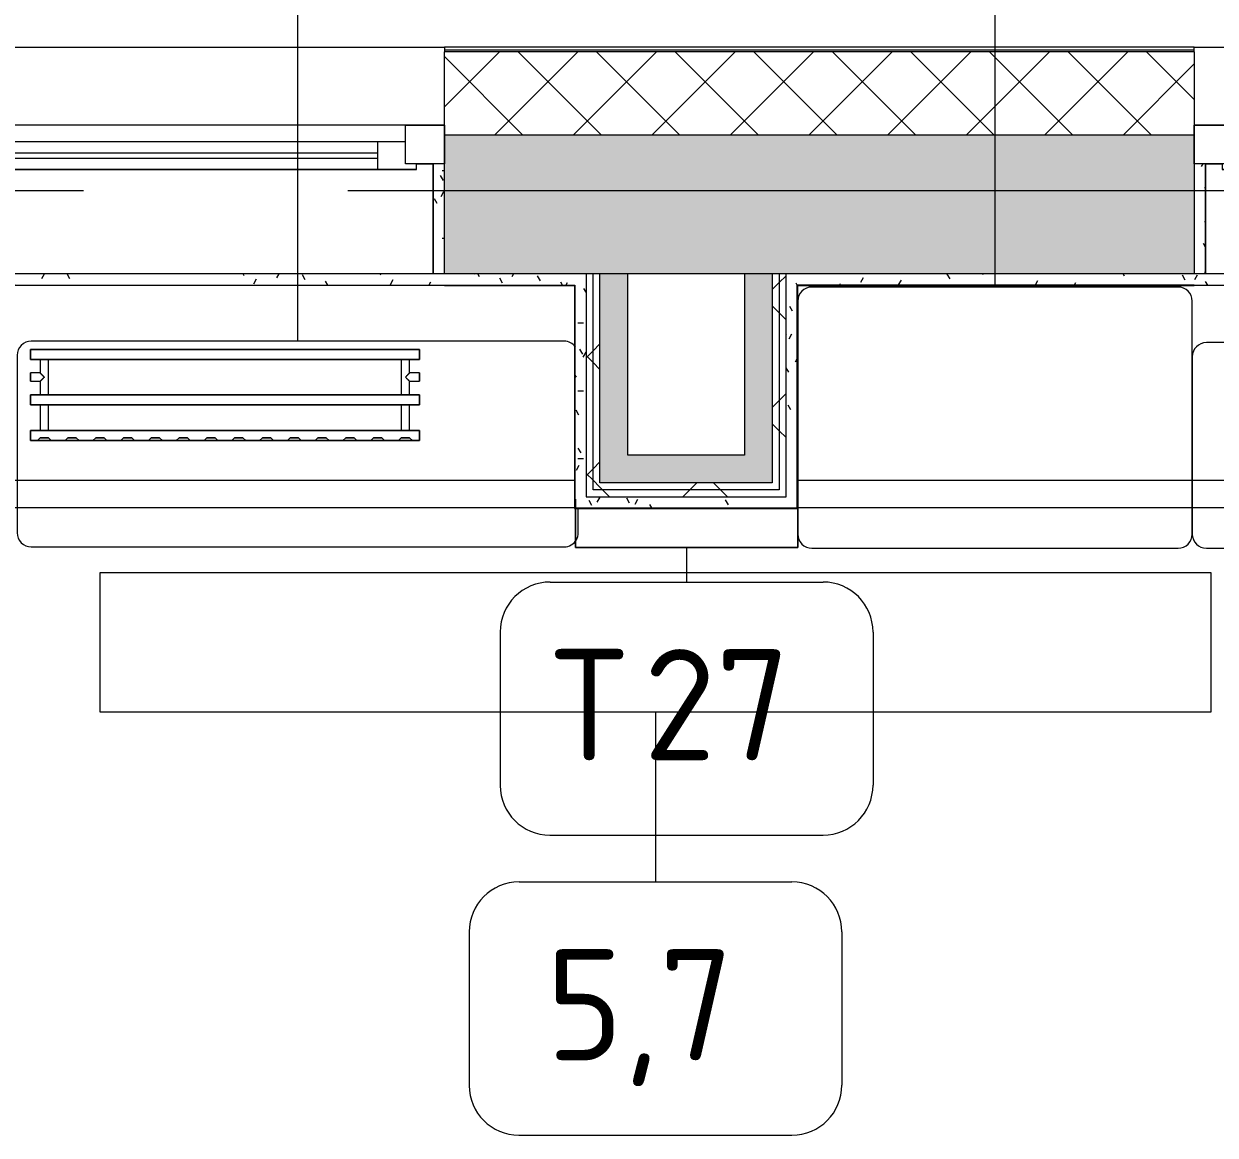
# Model space of a CAD drawing. Header units: millimetres. Extents: x 81566 to 292854, y -8553 to 29000.
# Drawn here: x 117143 to 119288, y 19600 to 21600 of the extents above; entities that cross this region are included whole.
import ezdxf

# ---------------------------------------------------------------- set-up
doc = ezdxf.new("R2010")
doc.units = ezdxf.units.MM
doc.linetypes.add('Осевая', pattern=[3175, 635, -476.25, 1587.5, -476.25])
for name, color, linetype, lineweight in [('A-GLAZ', 7, 'Continuous', 9), ('A-GLAZ-1', 7, 'Continuous', 13), ('A-WALL', 7, 'Continuous', 9), ('I-FURN-IDEN', 7, 'Continuous', 9), ('I-WALL', 7, 'Continuous', 9), ('Оси-2', 7, 'Осевая', 9)]:
    doc.layers.add(name, color=color, linetype=linetype, lineweight=lineweight)
for name, color, linetype, lineweight, true_color in [('A-WALL-1', 9, 'Continuous', 9, 0x808080), ('A-WALL-FNSH-1', 9, 'Continuous', 9, 0x808080), ('I-FURN-1', 9, 'Continuous', 9, 0x808080), ('M-EQPM-1', 7, 'Continuous', 9, 0xb2b2b2)]:
    doc.layers.add(name, color=color, linetype=linetype, lineweight=lineweight, true_color=true_color)
doc.styles.add('GOST Common', font='GOST_Common.ttf', dxfattribs={"height": 200})
pattern_1 = [(0, (0, 0), (121.92, 30.48), [10.058, -81.382, 10.058, -81.382, -487.68]), (0, (0, 0), (121.92, 30.48), [-182.88, 10.058, -172.822, 10.058, -81.382, -213.36]), (0, (0, 0), (121.92, 30.48), [-457.2, 10.058, -50.902, 10.058, -142.342]), (120, (45.72, 15.24), (-87.356454, 90.345817), [10.058, -81.382, 10.058, -81.382, -487.68]), (120, (45.72, 15.24), (-87.356454, 90.345817), [-182.88, 10.058, -172.822, 10.058, -81.382, -213.36]), (120, (45.72, 15.24), (-87.356454, 90.345817), [-457.2, 10.058, -50.902, 10.058, -142.342]), (240, (60.96, 76.2), (-34.563546, -120.825817), [10.058, -81.382, 10.058, -81.382, -487.68]), (240, (60.96, 76.2), (-34.563546, -120.825817), [-182.88, 10.058, -172.822, 10.058, -81.382, -213.36]), (240, (60.96, 76.2), (-34.563546, -120.825817), [-457.2, 10.058, -50.902, 10.058, -142.342])]
pattern_2 = [(45, (0, 0), (-106.06602, 106.06602), []), (135, (0, 0), (-106.06602, -106.06602), [])]

# ---------------------------------------------------------------- blocks, each defined once
blk = doc.blocks.new('120_Окно_СКБ_1Ст - 120_Окно_СКБ_1Ст 900х2500_h_ с форточкой-V9-План расстановки мебели и оборудования 2 этажа в осях 23-33')
at = {"layer": 'A-GLAZ'}
for p, q in [((450, -57), (-450, -57)), ((-330, -107), (330, -107)), ((-430, -127), (-400, -127)), ((330, -117), (-330, -117)), ((400, -127), (430, -127))]:
    blk.add_line(p, q, dxfattribs=at)
at = {"layer": 'A-GLAZ-1'}
for p, q in [((-450, -127), (-450, -57)), ((-450, -57), (-380, -57)), ((-380, -57), (-380, -127)), ((380, -127), (380, -57)), ((380, -57), (450, -57)), ((450, -57), (450, -127)), ((380, -87), (-380, -87)), ((-380, -87), (-380, -127)), ((-330, -137), (-330, -87)), ((330, -137), (330, -87)), ((380, -127), (380, -87)), ((-380, -127), (-450, -127)), ((-380, -127), (-400, -127)), ((-400, -127), (-400, -137)), ((450, -127), (380, -127)), ((400, -127), (380, -127)), ((400, -137), (400, -127)), ((-400, -137), (400, -137)), ((400, -137), (-400, -137))]:
    blk.add_line(p, q, dxfattribs=at)
blk = doc.blocks.new('Стол базовый прямоугольный - 5_7-26328560-План расстановки мебели и оборудования 2 этажа в осях 23-33')
at = {"layer": 'I-FURN-1'}
for p, q in [((1000, 125), (-1000, 125)), ((-1000, 125), (-1000, -125)), ((1000, -125), (1000, 125)), ((-1000, -125), (1000, -125))]:
    blk.add_line(p, q, dxfattribs=at)
blk = doc.blocks.new('radiator_prado_classic_z_tip_30_po exemplyaru - Classic Z Тип 30-300-V153-План расстановки мебели и оборудования 2 этажа в осях 23-33')
at = {"layer": 'M-EQPM-1'}
for p, q in [((0, 228), (0, 210)), ((700, 228), (0, 228)), ((0, 210), (0, 228)), ((0, 228), (12.5, 228)), ((12.5, 228), (37.5, 228)), ((37.5, 228), (12.5, 228)), ((12.5, 228), (37.5, 228)), ((12.5, 228), (17.5, 223)), ((12.5, 228), (17.5, 223)), ((32.5, 223), (17.5, 223)), ((17.5, 223), (32.5, 223)), ((32.5, 223), (37.5, 228)), ((37.5, 228), (32.5, 223)), ((37.5, 228), (62.5, 228)), ((62.5, 228), (87.5, 228)), ((87.5, 228), (62.5, 228)), ((62.5, 228), (87.5, 228)), ((62.5, 228), (67.5, 223)), ((62.5, 228), (67.5, 223)), ((82.5, 223), (67.5, 223)), ((67.5, 223), (82.5, 223)), ((82.5, 223), (87.5, 228)), ((87.5, 228), (82.5, 223)), ((87.5, 228), (112.5, 228)), ((112.5, 228), (137.5, 228)), ((137.5, 228), (112.5, 228)), ((112.5, 228), (137.5, 228)), ((112.5, 228), (117.5, 223)), ((112.5, 228), (117.5, 223)), ((132.5, 223), (117.5, 223)), ((117.5, 223), (132.5, 223)), ((132.5, 223), (137.5, 228)), ((137.5, 228), (132.5, 223)), ((137.5, 228), (162.5, 228)), ((162.5, 228), (187.5, 228)), ((187.5, 228), (162.5, 228)), ((162.5, 228), (187.5, 228)), ((162.5, 228), (167.5, 223)), ((162.5, 228), (167.5, 223)), ((182.5, 223), (167.5, 223)), ((167.5, 223), (182.5, 223)), ((182.5, 223), (187.5, 228)), ((187.5, 228), (182.5, 223)), ((187.5, 228), (212.5, 228)), ((212.5, 228), (237.5, 228)), ((237.5, 228), (212.5, 228)), ((212.5, 228), (237.5, 228)), ((212.5, 228), (217.5, 223)), ((212.5, 228), (217.5, 223)), ((232.5, 223), (217.5, 223)), ((217.5, 223), (232.5, 223)), ((232.5, 223), (237.5, 228)), ((237.5, 228), (232.5, 223)), ((237.5, 228), (262.5, 228)), ((262.5, 228), (287.5, 228)), ((287.5, 228), (262.5, 228)), ((262.5, 228), (287.5, 228)), ((262.5, 228), (267.5, 223)), ((262.5, 228), (267.5, 223)), ((282.5, 223), (267.5, 223)), ((267.5, 223), (282.5, 223)), ((282.5, 223), (287.5, 228)), ((287.5, 228), (282.5, 223)), ((287.5, 228), (312.5, 228)), ((312.5, 228), (337.5, 228)), ((337.5, 228), (312.5, 228)), ((312.5, 228), (337.5, 228)), ((312.5, 228), (317.5, 223)), ((312.5, 228), (317.5, 223)), ((332.5, 223), (317.5, 223)), ((317.5, 223), (332.5, 223)), ((332.5, 223), (337.5, 228)), ((337.5, 228), (332.5, 223)), ((337.5, 228), (362.5, 228)), ((362.5, 228), (387.5, 228)), ((387.5, 228), (362.5, 228)), ((362.5, 228), (387.5, 228)), ((362.5, 228), (367.5, 223)), ((362.5, 228), (367.5, 223)), ((382.5, 223), (367.5, 223)), ((367.5, 223), (382.5, 223)), ((382.5, 223), (387.5, 228)), ((387.5, 228), (382.5, 223)), ((387.5, 228), (412.5, 228)), ((412.5, 228), (437.5, 228)), ((437.5, 228), (412.5, 228)), ((412.5, 228), (437.5, 228)), ((412.5, 228), (417.5, 223)), ((412.5, 228), (417.5, 223)), ((432.5, 223), (417.5, 223)), ((417.5, 223), (432.5, 223)), ((432.5, 223), (437.5, 228)), ((437.5, 228), (432.5, 223)), ((437.5, 228), (462.5, 228)), ((462.5, 228), (487.5, 228)), ((487.5, 228), (462.5, 228)), ((462.5, 228), (487.5, 228)), ((462.5, 228), (467.5, 223)), ((462.5, 228), (467.5, 223)), ((482.5, 223), (467.5, 223)), ((467.5, 223), (482.5, 223)), ((482.5, 223), (487.5, 228)), ((487.5, 228), (482.5, 223)), ((487.5, 228), (512.5, 228)), ((512.5, 228), (537.5, 228)), ((537.5, 228), (512.5, 228)), ((512.5, 228), (537.5, 228)), ((512.5, 228), (517.5, 223)), ((512.5, 228), (517.5, 223)), ((532.5, 223), (517.5, 223)), ((517.5, 223), (532.5, 223)), ((532.5, 223), (537.5, 228)), ((537.5, 228), (532.5, 223)), ((537.5, 228), (562.5, 228)), ((562.5, 228), (587.5, 228)), ((587.5, 228), (562.5, 228)), ((562.5, 228), (587.5, 228)), ((562.5, 228), (567.5, 223)), ((562.5, 228), (567.5, 223)), ((582.5, 223), (567.5, 223)), ((567.5, 223), (582.5, 223)), ((582.5, 223), (587.5, 228)), ((587.5, 228), (582.5, 223)), ((587.5, 228), (612.5, 228)), ((612.5, 228), (637.5, 228)), ((637.5, 228), (612.5, 228)), ((612.5, 228), (637.5, 228)), ((612.5, 228), (617.5, 223)), ((612.5, 228), (617.5, 223)), ((632.5, 223), (617.5, 223)), ((617.5, 223), (632.5, 223)), ((632.5, 223), (637.5, 228)), ((637.5, 228), (632.5, 223)), ((637.5, 228), (662.5, 228)), ((662.5, 228), (687.5, 228)), ((687.5, 228), (662.5, 228)), ((662.5, 228), (687.5, 228)), ((662.5, 228), (667.5, 223)), ((662.5, 228), (667.5, 223)), ((682.5, 223), (667.5, 223)), ((667.5, 223), (682.5, 223)), ((682.5, 223), (687.5, 228)), ((687.5, 228), (682.5, 223)), ((687.5, 228), (700, 228)), ((700, 210), (700, 228)), ((700, 228), (700, 210)), ((0, 210), (700, 210)), ((17.5, 210), (0, 210)), ((17.5, 210), (17.5, 164)), ((17.5, 210), (17.5, 164)), ((18.5, 210), (17.5, 210)), ((17.5, 210), (32.5, 210)), ((18.5, 210), (17.5, 210)), ((17.5, 210), (32.5, 210)), ((32.5, 210), (18.5, 210)), ((19.7, 210), (18.5, 210)), ((31.5, 210), (18.5, 210)), ((30.3, 210), (19.7, 210)), ((31.5, 210), (30.3, 210)), ((32.2, 210), (31.5, 210)), ((32.5, 210), (32.2, 210)), ((32.5, 164), (32.5, 210)), ((32.5, 164), (32.5, 210)), ((667.5, 210), (32.5, 210)), ((667.5, 210), (667.5, 164)), ((667.5, 210), (667.5, 164)), ((668.5, 210), (667.5, 210)), ((667.5, 210), (682.5, 210)), ((678.7, 210), (667.5, 210)), ((667.5, 210), (668.5, 210)), ((669.7, 210), (668.5, 210)), ((668.5, 210), (675, 210)), ((681.5, 210), (668.5, 210)), ((676.9, 210), (669.7, 210)), ((675, 210), (678.7, 210)), ((682.5, 210), (676.9, 210)), ((681.5, 210), (678.7, 210)), ((678.7, 210), (680.3, 210)), ((680.3, 210), (682.5, 210)), ((682.5, 210), (681.5, 210)), ((682.5, 164), (682.5, 210)), ((682.5, 164), (682.5, 210)), ((700, 210), (682.5, 210)), ((700, 164), (0, 164)), ((0, 164), (0, 146)), ((0, 146), (0, 164)), ((0, 164), (17.5, 164)), ((26.9, 164), (17.5, 164)), ((17.5, 164), (28.7, 164)), ((23.1, 164), (17.5, 164)), ((17.5, 164), (32.5, 164)), ((18.5, 164), (31.5, 164)), ((26.9, 164), (23.1, 164)), ((28.7, 164), (26.9, 164)), ((30.3, 164), (26.9, 164)), ((31.5, 164), (28.7, 164)), ((28.7, 164), (31.5, 164)), ((32.5, 164), (30.3, 164)), ((32.5, 164), (31.5, 164)), ((31.5, 164), (32.5, 164)), ((32.5, 164), (667.5, 164)), ((667.8, 164), (667.5, 164)), ((667.5, 164), (682.5, 164)), ((667.8, 164), (667.5, 164)), ((667.5, 164), (668.5, 164)), ((668.5, 164), (667.8, 164)), ((682.5, 164), (667.8, 164)), ((669.7, 164), (668.5, 164)), ((668.5, 164), (676.9, 164)), ((668.5, 164), (681.5, 164)), ((675, 164), (669.7, 164)), ((678.7, 164), (675, 164)), ((676.9, 164), (678.7, 164)), ((680.3, 164), (678.7, 164)), ((678.7, 164), (680.3, 164)), ((681.5, 164), (680.3, 164)), ((680.3, 164), (682.2, 164)), ((682.5, 164), (681.5, 164)), ((682.2, 164), (682.5, 164)), ((682.5, 164), (700, 164)), ((700, 146), (700, 164)), ((700, 164), (700, 146)), ((0, 146), (700, 146)), ((17.5, 146), (0, 146)), ((17.5, 146), (17.5, 121.5)), ((17.5, 146), (17.5, 121.5)), ((17.5, 146), (17.8, 146)), ((18.5, 146), (17.5, 146)), ((17.5, 146), (25, 146)), ((32.5, 146), (17.5, 146)), ((17.8, 146), (32.5, 146)), ((21.2, 146), (18.5, 146)), ((31.5, 146), (18.5, 146)), ((26.9, 146), (21.2, 146)), ((25, 146), (32.5, 146)), ((28.7, 146), (26.9, 146)), ((30.3, 146), (28.7, 146)), ((32.2, 146), (30.3, 146)), ((32.5, 146), (32.2, 146)), ((32.5, 82), (32.5, 146)), ((32.5, 82), (32.5, 146)), ((667.5, 146), (32.5, 146)), ((667.5, 146), (667.5, 82)), ((667.5, 146), (667.5, 82)), ((667.5, 146), (667.8, 146)), ((682.5, 146), (667.5, 146)), ((667.5, 146), (669.7, 146)), ((669.7, 146), (667.5, 146)), ((667.8, 146), (673.1, 146)), ((681.5, 146), (668.5, 146)), ((669.7, 146), (673.1, 146)), ((681.5, 146), (669.7, 146)), ((673.1, 146), (680.3, 146)), ((673.1, 146), (682.5, 146)), ((680.3, 146), (681.5, 146)), ((681.5, 146), (682.5, 146)), ((682.5, 146), (681.5, 146)), ((682.5, 121.5), (682.5, 146)), ((682.5, 121.5), (682.5, 146)), ((700, 146), (682.5, 146)), ((17.5, 121.5), (0, 121.5)), ((17.5, 121.5), (0, 121.5)), ((0, 121.5), (0, 121.2)), ((0, 106.5), (0, 121.5)), ((0, 121.2), (0, 106.8)), ((0, 121.2), (0, 120.5)), ((0, 120.5), (0, 121.2)), ((0, 121.2), (0, 121.2)), ((0, 120.5), (0, 119.3)), ((0, 119.3), (0, 120.5)), ((0, 119.3), (0, 117.8)), ((0, 117.8), (0, 119.3)), ((0, 117.8), (0, 115.9)), ((0, 115.9), (0, 117.8)), ((0, 115.9), (0, 114)), ((0, 114), (0, 115.9)), ((0, 114), (0, 112.1)), ((0, 112.1), (0, 114)), ((0, 112.1), (0, 110.2)), ((0, 110.2), (0, 112.1)), ((0, 110.2), (0, 108.7)), ((0, 108.7), (0, 110.2)), ((0, 108.7), (0, 107.5)), ((0, 106.8), (0, 108.7)), ((0, 107.5), (0, 106.8)), ((700, 121.5), (682.5, 121.5)), ((700, 121.5), (682.5, 121.5)), ((700, 121.5), (700, 106.5)), ((700, 121.2), (700, 121.5)), ((700, 121.5), (700, 121.2)), ((700, 121.2), (700, 121.5)), ((700, 106.8), (700, 121.2)), ((700, 121.2), (700, 106.8)), ((700, 106.8), (700, 121.2)), ((0, 106.8), (0, 106.5)), ((0, 106.8), (0, 106.8)), ((0, 106.5), (17.5, 106.5)), ((0, 106.5), (17.5, 106.5)), ((17.5, 106.5), (17.5, 82)), ((17.5, 106.5), (17.5, 82)), ((682.5, 82), (682.5, 106.5)), ((682.5, 106.5), (700, 106.5)), ((682.5, 82), (682.5, 106.5)), ((682.5, 106.5), (700, 106.5)), ((700, 106.5), (700, 106.8)), ((700, 106.8), (700, 106.5)), ((700, 106.5), (700, 106.8)), ((700, 82), (0, 82)), ((0, 82), (0, 64)), ((0, 64), (0, 82)), ((0, 82), (17.5, 82)), ((25, 82), (17.5, 82)), ((17.5, 82), (23.1, 82)), ((18.5, 82), (17.5, 82)), ((17.5, 82), (32.5, 82)), ((30.3, 82), (18.5, 82)), ((18.5, 82), (31.5, 82)), ((23.1, 82), (25, 82)), ((28.7, 82), (25, 82)), ((25, 82), (28.7, 82)), ((32.5, 82), (28.7, 82)), ((28.7, 82), (32.5, 82)), ((32.5, 82), (30.3, 82)), ((32.5, 82), (667.5, 82)), ((682.5, 82), (667.5, 82)), ((667.5, 82), (682.5, 82)), ((682.5, 82), (667.5, 82)), ((667.5, 82), (668.5, 82)), ((668.5, 82), (675, 82)), ((668.5, 82), (681.5, 82)), ((675, 82), (680.3, 82)), ((680.3, 82), (682.5, 82)), ((682.5, 82), (700, 82)), ((700, 64), (700, 82)), ((700, 82), (700, 64)), ((700, 64), (0, 64)), ((0, 64), (700, 64))]:
    blk.add_line(p, q, dxfattribs=at)
for points, knots in [([(17.8, 121.2), (17.7, 121.3), (17.7, 121.3), (17.5, 121.5), (17.5, 121.5), (17.5, 121.5)], [0.8571429, 0.8571429, 0.8571429, 0.8571429, 0.8928571, 0.9285714, 1, 1, 1, 1]), ([(17.5, 121.5), (17.5, 121.5), (17.5, 121.5), (17.7, 121.3), (17.7, 121.3), (17.8, 121.2)], [0, 0, 0, 0, 0.0714286, 0.1071429, 0.1428571, 0.1428571, 0.1428571, 0.1428571]), ([(17.5, 121.5), (17.5, 121.5), (17.5, 121.5), (17.7, 121.3), (17.7, 121.3), (17.8, 121.2)], [0, 0, 0, 0, 0.0714286, 0.1071429, 0.1428571, 0.1428571, 0.1428571, 0.1428571]), ([(25, 114), (24.5, 114.5), (23.6, 115.4), (22.4, 116.6), (21.6, 117.4), (21.1, 117.9), (20.8, 118.2), (20.5, 118.5), (20.2, 118.8), (19.8, 119.1), (19.6, 119.4), (19.3, 119.7), (19, 120), (18.7, 120.3), (18.5, 120.5), (18.3, 120.7), (18.1, 120.9), (17.9, 121.1), (17.8, 121.2), (17.7, 121.3), (17.5, 121.5), (17.5, 121.5), (17.5, 121.5)], [0, 0, 0, 0, 0.142857, 0.285714, 0.357143, 0.392857, 0.428571, 0.464286, 0.5, 0.535714, 0.571429, 0.607143, 0.642857, 0.678571, 0.714286, 0.75, 0.785714, 0.821429, 0.857143, 0.892857, 0.928571, 1, 1, 1, 1]), ([(17.5, 106.5), (17.5, 106.5), (17.5, 106.5), (17.7, 106.7), (17.8, 106.8), (17.9, 106.9), (18.1, 107.1), (18.3, 107.3), (18.5, 107.5), (18.7, 107.7), (19, 108), (19.3, 108.3), (19.6, 108.6), (19.8, 108.9), (20.3, 109.3), (20.7, 109.7), (21.1, 110.1), (21.6, 110.6), (22.4, 111.4), (23.6, 112.6), (24.5, 113.5), (25, 114)], [0, 0, 0, 0, 0.071429, 0.107143, 0.142857, 0.178571, 0.214286, 0.25, 0.285714, 0.321429, 0.357143, 0.392857, 0.428571, 0.464286, 0.5, 0.571429, 0.607143, 0.642857, 0.714286, 0.857143, 1, 1, 1, 1]), ([(19.6, 119.4), (19.7, 119.3), (19.9, 119.2), (20.3, 118.7), (20.6, 118.4), (20.8, 118.2)], [0.4285714, 0.4285714, 0.4285714, 0.4285714, 0.4642857, 0.5, 0.5714286, 0.5714286, 0.5714286, 0.5714286]), ([(19.6, 119.4), (19.7, 119.3), (19.8, 119.1), (20.3, 118.7), (20.6, 118.4), (20.8, 118.2)], [0.4285714, 0.4285714, 0.4285714, 0.4285714, 0.4642857, 0.5, 0.5714286, 0.5714286, 0.5714286, 0.5714286]), ([(19.6, 108.6), (19.7, 108.7), (19.9, 108.8), (20.3, 109.3), (20.6, 109.6), (20.8, 109.8)], [0.4285714, 0.4285714, 0.4285714, 0.4285714, 0.4642857, 0.5, 0.5714286, 0.5714286, 0.5714286, 0.5714286]), ([(22.1, 116.9), (21.9, 117.1), (21.6, 117.4), (21.1, 117.9), (20.9, 118.1), (20.8, 118.2)], [0.2857143, 0.2857143, 0.2857143, 0.2857143, 0.3571429, 0.3928571, 0.4285714, 0.4285714, 0.4285714, 0.4285714]), ([(20.8, 118.2), (20.9, 118.1), (21.1, 117.9), (21.6, 117.4), (21.9, 117.1), (22.1, 116.9)], [0.5714286, 0.5714286, 0.5714286, 0.5714286, 0.6071429, 0.6428571, 0.7142857, 0.7142857, 0.7142857, 0.7142857]), ([(20.8, 118.2), (20.9, 118.1), (21.1, 117.9), (21.6, 117.4), (21.9, 117.1), (22.1, 116.9)], [0.5714286, 0.5714286, 0.5714286, 0.5714286, 0.6071429, 0.6428571, 0.7142857, 0.7142857, 0.7142857, 0.7142857]), ([(20.8, 109.8), (20.9, 109.9), (21.1, 110.1), (21.6, 110.6), (21.9, 110.9), (22.1, 111.1)], [0.5714286, 0.5714286, 0.5714286, 0.5714286, 0.6071429, 0.6428571, 0.7142857, 0.7142857, 0.7142857, 0.7142857]), ([(22.1, 111.1), (21.9, 110.9), (21.6, 110.6), (21.1, 110.1), (20.9, 109.9), (20.8, 109.8)], [0.2857143, 0.2857143, 0.2857143, 0.2857143, 0.3571429, 0.3928571, 0.4285714, 0.4285714, 0.4285714, 0.4285714]), ([(22.1, 111.1), (21.9, 110.9), (21.6, 110.6), (21.1, 110.1), (20.9, 109.9), (20.8, 109.8)], [0.2857143, 0.2857143, 0.2857143, 0.2857143, 0.3571429, 0.3928571, 0.4285714, 0.4285714, 0.4285714, 0.4285714]), ([(675, 114), (675.5, 114.5), (676.4, 115.4), (677.6, 116.6), (678.4, 117.4), (678.9, 117.9), (679.2, 118.2), (679.5, 118.5), (679.8, 118.8), (680.1, 119.2), (680.4, 119.4), (680.7, 119.7), (681, 120), (681.3, 120.3), (681.5, 120.5), (681.7, 120.7), (681.9, 120.9), (682.1, 121.1), (682.2, 121.2), (682.3, 121.3), (682.5, 121.5), (682.5, 121.5), (682.5, 121.5)], [0, 0, 0, 0, 0.142857, 0.285714, 0.357143, 0.392857, 0.428571, 0.464286, 0.5, 0.535714, 0.571429, 0.607143, 0.642857, 0.678571, 0.714286, 0.75, 0.785714, 0.821429, 0.857143, 0.892857, 0.928571, 1, 1, 1, 1]), ([(682.5, 106.5), (682.5, 106.5), (682.5, 106.5), (682.3, 106.7), (682.2, 106.8), (682.1, 106.9), (681.9, 107.1), (681.7, 107.3), (681.5, 107.5), (681.3, 107.7), (681, 108), (680.7, 108.3), (680.4, 108.6), (680.1, 108.8), (679.7, 109.3), (679.3, 109.7), (678.9, 110.1), (678.4, 110.6), (677.6, 111.4), (676.4, 112.6), (675.5, 113.5), (675, 114)], [0, 0, 0, 0, 0.071429, 0.107143, 0.142857, 0.178571, 0.214286, 0.25, 0.285714, 0.321429, 0.357143, 0.392857, 0.428571, 0.464286, 0.5, 0.571429, 0.607143, 0.642857, 0.714286, 0.857143, 1, 1, 1, 1]), ([(682.2, 121.2), (682.2, 121.2), (682.1, 121.1), (681.9, 120.9), (681.7, 120.7), (681.5, 120.5), (681.3, 120.3), (681, 120), (680.7, 119.7), (680.4, 119.4), (680.1, 119.2), (679.7, 118.7), (679.3, 118.3), (678.9, 117.9), (678.4, 117.4), (677.6, 116.6), (676.9, 115.9), (676.4, 115.4)], [0.1428571, 0.1428571, 0.1428571, 0.1428571, 0.1785714, 0.2142857, 0.25, 0.2857143, 0.3214286, 0.3571429, 0.3928571, 0.4285714, 0.4642857, 0.5, 0.5714286, 0.6071429, 0.6428571, 0.7142857, 0.8571429, 0.8571429, 0.8571429, 0.8571429]), ([(676.4, 115.4), (676.9, 115.9), (677.6, 116.6), (678.4, 117.4), (678.9, 117.9), (679.2, 118.2), (679.5, 118.5), (679.8, 118.8), (680.1, 119.2), (680.4, 119.4), (680.7, 119.7), (681, 120), (681.3, 120.3), (681.5, 120.5), (681.7, 120.7), (681.9, 120.9), (682.1, 121.1), (682.2, 121.2), (682.2, 121.2)], [0.1428571, 0.1428571, 0.1428571, 0.1428571, 0.2857143, 0.3571429, 0.3928571, 0.4285714, 0.4642857, 0.5, 0.5357143, 0.5714286, 0.6071429, 0.6428571, 0.6785714, 0.7142857, 0.75, 0.7857143, 0.8214286, 0.8571429, 0.8571429, 0.8571429, 0.8571429]), ([(680.4, 119.4), (680.3, 119.3), (680.1, 119.2), (679.7, 118.7), (679.3, 118.3), (678.9, 117.9), (678.4, 117.4), (677.6, 116.6), (676.9, 115.9), (676.4, 115.4)], [0.4285714, 0.4285714, 0.4285714, 0.4285714, 0.4642857, 0.5, 0.5714286, 0.6071429, 0.6428571, 0.7142857, 0.8571429, 0.8571429, 0.8571429, 0.8571429]), ([(677.9, 111.1), (678.1, 110.9), (678.4, 110.6), (678.9, 110.1), (679.1, 109.9), (679.2, 109.8)], [0.2857143, 0.2857143, 0.2857143, 0.2857143, 0.3571429, 0.3928571, 0.4285714, 0.4285714, 0.4285714, 0.4285714]), ([(677.9, 111.1), (678.1, 110.9), (678.4, 110.6), (678.9, 110.1), (679.2, 109.8), (679.5, 109.5), (679.8, 109.2), (680.1, 108.8), (680.4, 108.6), (680.7, 108.3), (681, 108), (681.3, 107.7), (681.5, 107.5), (681.7, 107.3), (681.9, 107.1), (682.1, 106.9), (682.2, 106.8), (682.2, 106.8)], [0.2857143, 0.2857143, 0.2857143, 0.2857143, 0.3571429, 0.3928571, 0.4285714, 0.4642857, 0.5, 0.5357143, 0.5714286, 0.6071429, 0.6428571, 0.6785714, 0.7142857, 0.75, 0.7857143, 0.8214286, 0.8571429, 0.8571429, 0.8571429, 0.8571429]), ([(679.2, 109.8), (679.1, 109.9), (678.9, 110.1), (678.4, 110.6), (678.1, 110.9), (677.9, 111.1)], [0.5714286, 0.5714286, 0.5714286, 0.5714286, 0.6071429, 0.6428571, 0.7142857, 0.7142857, 0.7142857, 0.7142857]), ([(680.4, 108.6), (680.3, 108.7), (680.1, 108.8), (679.7, 109.3), (679.4, 109.6), (679.2, 109.8)], [0.4285714, 0.4285714, 0.4285714, 0.4285714, 0.4642857, 0.5, 0.5714286, 0.5714286, 0.5714286, 0.5714286]), ([(682.5, 121.5), (682.5, 121.5), (682.5, 121.5), (682.3, 121.3), (682.3, 121.3), (682.2, 121.2)], [0, 0, 0, 0, 0.0714286, 0.1071429, 0.1428571, 0.1428571, 0.1428571, 0.1428571]), ([(682.5, 121.5), (682.5, 121.5), (682.5, 121.5), (682.3, 121.3), (682.3, 121.3), (682.2, 121.2)], [0, 0, 0, 0, 0.0714286, 0.1071429, 0.1428571, 0.1428571, 0.1428571, 0.1428571]), ([(682.2, 121.2), (682.3, 121.3), (682.3, 121.3), (682.5, 121.5), (682.5, 121.5), (682.5, 121.5)], [0.8571429, 0.8571429, 0.8571429, 0.8571429, 0.8928571, 0.9285714, 1, 1, 1, 1]), ([(17.5, 106.5), (17.5, 106.5), (17.5, 106.5), (17.7, 106.7), (17.7, 106.7), (17.8, 106.8)], [0, 0, 0, 0, 0.0714286, 0.1071429, 0.1428571, 0.1428571, 0.1428571, 0.1428571]), ([(17.8, 106.8), (17.7, 106.7), (17.7, 106.7), (17.5, 106.5), (17.5, 106.5), (17.5, 106.5)], [0.8571429, 0.8571429, 0.8571429, 0.8571429, 0.8928571, 0.9285714, 1, 1, 1, 1]), ([(17.8, 106.8), (17.7, 106.7), (17.7, 106.7), (17.5, 106.5), (17.5, 106.5), (17.5, 106.5)], [0.8571429, 0.8571429, 0.8571429, 0.8571429, 0.8928571, 0.9285714, 1, 1, 1, 1]), ([(682.2, 106.8), (682.3, 106.7), (682.3, 106.7), (682.5, 106.5), (682.5, 106.5), (682.5, 106.5)], [0.8571429, 0.8571429, 0.8571429, 0.8571429, 0.8928571, 0.9285714, 1, 1, 1, 1]), ([(682.2, 106.8), (682.3, 106.7), (682.3, 106.7), (682.5, 106.5), (682.5, 106.5), (682.5, 106.5)], [0.8571429, 0.8571429, 0.8571429, 0.8571429, 0.8928571, 0.9285714, 1, 1, 1, 1]), ([(682.5, 106.5), (682.5, 106.5), (682.5, 106.5), (682.3, 106.7), (682.3, 106.7), (682.2, 106.8)], [0, 0, 0, 0, 0.0714286, 0.1071429, 0.1428571, 0.1428571, 0.1428571, 0.1428571])]:
    blk.add_open_spline(points, degree=3, knots=knots, dxfattribs=at)
for points in [[(20.8, 118.2), (20.7, 118.3), (20.5, 118.5), (20.2, 118.8), (19.9, 119.2), (19.6, 119.4), (19.3, 119.7), (19, 120), (18.7, 120.3), (18.5, 120.5), (18.3, 120.7), (18.1, 120.9), (17.9, 121.1), (17.8, 121.2), (17.8, 121.2)], [(17.8, 121.2), (17.8, 121.2), (17.9, 121.1), (18.1, 120.9), (18.3, 120.7), (18.5, 120.5), (18.7, 120.3), (19, 120), (19.3, 119.7), (19.5, 119.5), (19.6, 119.4)], [(17.8, 121.2), (17.8, 121.2), (17.9, 121.1), (18.1, 120.9), (18.3, 120.7), (18.5, 120.5), (18.7, 120.3), (19, 120), (19.3, 119.7), (19.5, 119.5), (19.6, 119.4)], [(17.8, 106.8), (17.8, 106.8), (17.9, 106.9), (18.1, 107.1), (18.3, 107.3), (18.5, 107.5), (18.7, 107.7), (19, 108), (19.3, 108.3), (19.5, 108.5), (19.6, 108.6)], [(19.6, 108.6), (19.5, 108.5), (19.3, 108.3), (19, 108), (18.7, 107.7), (18.5, 107.5), (18.3, 107.3), (18.1, 107.1), (17.9, 106.9), (17.8, 106.8), (17.8, 106.8)], [(18.5, 107.5), (18.4, 107.4), (18.3, 107.3), (18.1, 107.1), (17.9, 106.9), (17.8, 106.8), (17.8, 106.8)], [(20.8, 109.8), (20.7, 109.7), (20.5, 109.5), (20.2, 109.2), (19.9, 108.8), (19.6, 108.6), (19.3, 108.3), (19, 108), (18.7, 107.7), (18.6, 107.6), (18.5, 107.5)], [(20.8, 109.8), (20.7, 109.7), (20.5, 109.5), (20.2, 109.2), (19.8, 108.9), (19.7, 108.7), (19.6, 108.6)], [(23.6, 115.4), (23.1, 115.9), (22.6, 116.4), (22.1, 116.9)], [(22.1, 116.9), (22.6, 116.4), (23.1, 115.9), (23.6, 115.4)], [(22.1, 116.9), (22.6, 116.4), (23.1, 115.9), (23.6, 115.4)], [(25, 114), (24.5, 113.5), (23.6, 112.6), (22.6, 111.6), (22.1, 111.1)], [(22.1, 111.1), (22.6, 111.6), (23.1, 112.1), (23.6, 112.6)], [(23.6, 112.6), (23.1, 112.1), (22.6, 111.6), (22.1, 111.1)], [(25, 114), (24.5, 114.5), (24, 115), (23.6, 115.4)], [(23.6, 115.4), (24, 115), (24.5, 114.5), (25, 114)], [(23.6, 115.4), (24, 115), (24.5, 114.5), (25, 114)], [(23.6, 112.6), (24, 113), (24.5, 113.5), (25, 114)], [(25, 114), (24.5, 113.5), (24, 113), (23.6, 112.6)], [(676.4, 115.4), (676, 115), (675.5, 114.5), (675, 114)], [(676.4, 115.4), (676, 115), (675.5, 114.5), (675, 114)], [(675, 114), (675.5, 114.5), (676, 115), (676.4, 115.4)], [(675, 114), (675.5, 113.5), (676.4, 112.6), (677.4, 111.6), (677.9, 111.1)], [(675, 114), (675.5, 113.5), (676.4, 112.6), (677.4, 111.6), (677.9, 111.1)], [(677.9, 111.1), (677.4, 111.6), (676.4, 112.6), (675.5, 113.5), (675, 114)], [(679.2, 109.8), (679.3, 109.7), (679.5, 109.5), (679.8, 109.2), (680.1, 108.8), (680.4, 108.6), (680.7, 108.3), (681, 108), (681.3, 107.7), (681.5, 107.5), (681.7, 107.3), (681.9, 107.1), (682.1, 106.9), (682.2, 106.8), (682.2, 106.8)], [(682.2, 121.2), (682.2, 121.2), (682.1, 121.1), (681.9, 120.9), (681.7, 120.7), (681.5, 120.5), (681.3, 120.3), (681, 120), (680.7, 119.7), (680.5, 119.5), (680.4, 119.4)], [(682.2, 106.8), (682.2, 106.8), (682.1, 106.9), (681.9, 107.1), (681.7, 107.3), (681.5, 107.5), (681.3, 107.7), (681, 108), (680.7, 108.3), (680.5, 108.5), (680.4, 108.6)]]:
    blk.add_open_spline(points, degree=3, dxfattribs=at)
blk = doc.blocks.new('Мат в спортивном зале - Т27-31224388-План расстановки мебели и оборудования 2 этажа в осях 23-33')
at = {"layer": 'I-FURN-1'}
for p, q in [((481.3, 925.9), (481.3, 906.7)), ((881.3, 906.7), (881.3, 925.9)), ((881.3, 909.3), (481.3, 909.3)), ((481.3, 909.3), (481.3, 839.3)), ((481.3, 839.3), (481.3, 909.3)), ((481.3, 909.3), (881.3, 909.3)), ((881.3, 839.3), (881.3, 909.3)), ((881.3, 909.3), (881.3, 839.3)), ((481.3, 839.3), (881.3, 839.3)), ((881.3, 839.3), (481.3, 839.3))]:
    blk.add_line(p, q, dxfattribs=at)
blk = doc.blocks.new('Мат 1010х300х800_h_ около окна - Т22-V278-План расстановки мебели и оборудования 2 этажа в осях 23-33')
at = {"layer": 'I-FURN-1'}
for p, q in [((655.7, 851.3), (-303.5, 851.3)), ((-328.9, 825.9), (-328.9, 506.7)), ((681.1, 506.7), (681.1, 550.3)), ((-303.5, 481.3), (655.7, 481.3))]:
    blk.add_line(p, q, dxfattribs=at)
for centre, start, end in [((-303.5, 825.9), 90, 180), ((655.7, 825.9), 35.9943, 90), ((-303.5, 506.7), 180, 270), ((655.7, 506.7), 270, 329.756), ((655.7, 506.7), 329.756, 360)]:
    blk.add_arc(centre, 25.4, start, end, dxfattribs=at)
blk = doc.blocks.new('Мат 710х300х500_h_ около окна - 1372 x 1905mm - Double-31229207-План расстановки мебели и оборудования 2 этажа в осях 23-33')
at = {"layer": 'I-FURN-1'}
for p, q in [((355.7, 951.3), (-303.5, 951.3)), ((-328.9, 925.9), (-328.9, 552.8)), ((381.1, 506.7), (381.1, 925.9)), ((-328.9, 552.8), (-328.9, 506.7)), ((-303.5, 481.3), (355.7, 481.3))]:
    blk.add_line(p, q, dxfattribs=at)
for centre, start, end in [((-303.5, 925.9), 90, 180), ((355.7, 925.9), 360, 90), ((-303.5, 506.7), 180, 270), ((355.7, 506.7), 270, 360)]:
    blk.add_arc(centre, 25.4, start, end, dxfattribs=at)
blk = doc.blocks.new('Мат 880х300х500_h_ около окна - 1372 x 1905mm - Double-31230264-План расстановки мебели и оборудования 2 этажа в осях 23-33')
at = {"layer": 'I-FURN-1'}
for p, q in [((525.7, 851.3), (-303.5, 851.3)), ((-328.9, 825.9), (-328.9, 506.7)), ((551.1, 506.7), (551.1, 825.9)), ((-303.5, 481.3), (525.7, 481.3))]:
    blk.add_line(p, q, dxfattribs=at)
for centre, start, end in [((-303.5, 825.9), 90, 180), ((525.7, 825.9), 0, 90), ((-303.5, 506.7), 180, 270), ((525.7, 506.7), 270, 360)]:
    blk.add_arc(centre, 25.4, start, end, dxfattribs=at)
blk = doc.blocks.new('Марка_Мебель - В прямоуг_Balcon_Марка-25523697-План расстановки мебели и оборудования 2 этажа в осях 23-33')
at = {"layer": 'I-FURN-IDEN'}
for p, q in [((-2.455, 2.278), (2.455, 2.278)), ((-3.355, 1.378), (-3.355, -1.384)), ((3.355, 1.378), (3.355, -1.378)), ((-2.461, -2.278), (2.455, -2.278))]:
    blk.add_line(p, q, dxfattribs=at)
for centre, radius, start, end in [((-2.455, 1.378), 0.9, 90, 180), ((2.455, 1.378), 0.9, 0, 90), ((-2.461, -1.384), 0.893, 180, 270), ((2.455, -1.378), 0.9, 270, 0)]:
    blk.add_arc(centre, radius, start, end, dxfattribs=at)

msp = doc.modelspace()

# ---------------------------------------------------------------- hatches: boundary and pattern name
at = {"layer": 'A-WALL'}
h = msp.add_hatch(dxfattribs=at)
h.set_pattern_fill('FP_1', color=256, style=0, pattern_type=2)
h.set_pattern_definition([(45, (0, 0), (-70.71068, 70.71068), []), (135, (0, 0), (-70.71068, -70.71068), [])])
h.paths.add_polyline_path([(125080, 21400), (125230, 21400), (125230, 21550), (120150.2, 21550), (120150.2, 21400), (124657.8, 21400)])
h.paths.add_polyline_path([(119250.2, 21400), (119250.2, 21550), (117900.4, 21550), (117900.4, 21400), (118838.1, 21400)])
h.paths.add_polyline_path([(117000.4, 21400), (117000.4, 21550), (115600.4, 21550), (115600.4, 21400), (116898.2, 21400)])
h.paths.add_polyline_path([(113300.4, 21400), (113300.4, 21550), (112150, 21550), (112150, 21400), (113018.5, 21400)])
h.paths.add_polyline_path([(111050, 21400), (111250, 21400), (111250, 21550), (109950.4, 21550), (109950.4, 21400), (110432, 21400)])
h.paths.add_polyline_path([(109050.4, 21400), (109050.4, 21550), (107750.4, 21550), (107750.4, 21400), (108492.1, 21400)])
h.paths.add_polyline_path([(106552.2, 21400), (106850.4, 21400), (106850.4, 21550), (105550.2, 21550), (105550.2, 21400), (106050, 21400)])
h.paths.add_polyline_path([(103250.2, 21400), (103250.2, 21550), (102050, 21550), (102050, 21400), (102672.5, 21400)])
h.paths.add_polyline_path([(100800, 21400), (101150, 21400), (101150, 21550), (96610, 21550), (96610, 21400), (100732.6, 21400)])
h.paths.add_polyline_path([(93060, 21400), (93310, 21400), (93310, 21550), (93060, 21550)])
at = {"layer": 'I-WALL'}
h = msp.add_hatch(dxfattribs=at)
h.set_pattern_fill('FP_2', color=256, style=0, pattern_type=2)
h.set_pattern_definition([(45, (0, 0), (-57.024626, 57.024626), []), (45, (57.025, 0), (-57.024626, 57.024626), [100.806, -20.161, 3.353, -16.808])])
h.paths.add_polyline_path([(121210, 21150), (121210, 21400), (120850, 21400), (120850, 21150)])
h.paths.add_polyline_path([(119250.2, 21150), (119250.2, 21400), (117900.4, 21400), (117900.4, 21150), (119161.4, 21150)])
h.paths.add_polyline_path([(117000.4, 21150), (117000.4, 21400), (116100.4, 21400), (116100.4, 21150), (116898.2, 21150)])
h.paths.add_polyline_path([(113300.4, 21150), (113300.4, 21400), (112150, 21400), (112150, 21150), (113018.5, 21150)])
h.paths.add_polyline_path([(111050, 21150), (111250, 21150), (111250, 21400), (111050, 21400), (111050, 21275)])
h.paths.add_polyline_path([(100560, 21150), (100580, 21150), (100580, 21400), (100560, 21400)])
h.paths.add_polyline_path([(109950.4, 21150), (110350, 21150), (110350, 21400), (109950.4, 21400), (109950.4, 21262.9)])
h.paths.add_polyline_path([(109050.4, 21150), (109050.4, 21400), (107750.4, 21400), (107750.4, 21150), (108815.4, 21150)])
h.paths.add_polyline_path([(106552.2, 21150), (106850.4, 21150), (106850.4, 21400), (106050, 21400), (106050, 21150)])
h.paths.add_polyline_path([(102995.8, 21150), (103250.2, 21150), (103250.2, 21400), (102050, 21400), (102050, 21150), (102672.5, 21150)])
h.paths.add_polyline_path([(101075, 21150), (101150, 21150), (101150, 21400), (100800, 21400), (100800, 21150), (101055.9, 21150)])
h = msp.add_hatch(dxfattribs=at)
h.set_pattern_fill('FP_41', color=256, style=0, pattern_type=2)
h.set_pattern_definition(pattern_1)
h.paths.add_polyline_path([(117900.4, 21150), (117900.4, 21348), (117880.4, 21348), (117880.4, 21150)])
h = msp.add_hatch(dxfattribs=at)
h.set_pattern_fill('FP_41', color=256, style=0, pattern_type=2)
h.set_pattern_definition(pattern_1)
h.paths.add_polyline_path([(119270.2, 21150), (119270.2, 21348), (119250.2, 21348), (119250.2, 21150)])
h = msp.add_hatch(dxfattribs=at)
h.set_pattern_fill('FP_41', color=256, style=0, pattern_type=2)
h.set_pattern_definition(pattern_1)
h.paths.add_polyline_path([(118135.5, 21130), (118155.5, 21130), (118155.5, 21150), (116100.4, 21150), (116100.4, 21130), (117868.2, 21130)])
h = msp.add_hatch(dxfattribs=at)
h.set_pattern_fill('FP_42', color=256, style=0, pattern_type=2)
h.set_pattern_definition(pattern_2)
h.paths.add_polyline_path([(118168, 20749), (118168, 21150), (118155.5, 21150), (118155.5, 20749)])
h = msp.add_hatch(dxfattribs=at)
h.set_pattern_fill('FP_42', color=256, style=0, pattern_type=2)
h.set_pattern_definition(pattern_2)
h.paths.add_polyline_path([(118180.5, 20761.5), (118180.5, 21150), (118168, 21150), (118168, 20761.5)])
for points in [[(118180.5, 20774), (118230.5, 20774), (118230.5, 21150), (118180.5, 21150)], [(118490.5, 20824), (118490.5, 21150), (118440.5, 21150), (118440.5, 20824)], [(118490.5, 20774), (118490.5, 20824), (118230.5, 20824), (118230.5, 20774)]]:
    msp.add_hatch(color=256, dxfattribs=at).paths.add_polyline_path(points)
h = msp.add_hatch(dxfattribs=at)
h.set_pattern_fill('FP_42', color=256, style=0, pattern_type=2)
h.set_pattern_definition(pattern_2)
h.paths.add_polyline_path([(118503, 20774), (118503, 21150), (118490.5, 21150), (118490.5, 20774)])
h = msp.add_hatch(dxfattribs=at)
h.set_pattern_fill('FP_42', color=256, style=0, pattern_type=2)
h.set_pattern_definition(pattern_2)
h.paths.add_polyline_path([(118515.5, 20761.5), (118515.5, 21150), (118503, 21150), (118503, 20761.5)])
h = msp.add_hatch(dxfattribs=at)
h.set_pattern_fill('FP_41', color=256, style=0, pattern_type=2)
h.set_pattern_definition(pattern_1)
h.paths.add_polyline_path([(120130.2, 21130), (120130.2, 21150), (118515.5, 21150), (118515.5, 21130), (119808.1, 21130)])
h = msp.add_hatch(dxfattribs=at)
h.set_pattern_fill('FP_41', color=256, style=0, pattern_type=2)
h.set_pattern_definition(pattern_1)
h.paths.add_polyline_path([(118155.5, 20729), (118155.5, 21130), (118135.5, 21130), (118135.5, 20729)])
h = msp.add_hatch(dxfattribs=at)
h.set_pattern_fill('FP_41', color=256, style=0, pattern_type=2)
h.set_pattern_definition(pattern_1)
h.paths.add_polyline_path([(118535.5, 20749), (118535.5, 21130), (118515.5, 21130), (118515.5, 20749)])
h = msp.add_hatch(dxfattribs=at)
h.set_pattern_fill('FP_42', color=256, style=0, pattern_type=2)
h.set_pattern_definition(pattern_2)
h.paths.add_polyline_path([(118191.5, 20749), (118515.5, 20749), (118515.5, 20761.5), (118168, 20761.5), (118168, 20749), (118180.5, 20749)])
h = msp.add_hatch(dxfattribs=at)
h.set_pattern_fill('FP_42', color=256, style=0, pattern_type=2)
h.set_pattern_definition(pattern_2)
h.paths.add_polyline_path([(118503, 20761.5), (118503, 20774), (118180.5, 20774), (118180.5, 20761.5), (118230.5, 20761.5)])
h = msp.add_hatch(dxfattribs=at)
h.set_pattern_fill('FP_41', color=256, style=0, pattern_type=2)
h.set_pattern_definition(pattern_1)
h.paths.add_polyline_path([(118191.5, 20729), (118535.5, 20729), (118535.5, 20749), (118155.5, 20749), (118155.5, 20729)])

# ---------------------------------------------------------------- linework, layer by layer
at = {"layer": 'A-WALL'}
for p, q in [((117000.4, 21558), (117900.4, 21558)), ((119250.2, 21553), (117900.4, 21553)), ((119250.2, 21558), (120150.2, 21558)), ((119250.2, 21550), (117900.4, 21550)), ((119250.2, 21400), (117900.4, 21400)), ((118168, 20761.5), (118168, 21150)), ((118180.5, 20774), (118180.5, 21150)), ((118490.5, 21150), (118490.5, 20774)), ((118503, 21150), (118503, 20761.5)), ((118503, 20761.5), (118168, 20761.5)), ((118490.5, 20774), (118180.5, 20774))]:
    msp.add_line(p, q, dxfattribs=at)
at = {"layer": 'A-WALL-1'}
for p, q in [((117900.4, 21150), (117900.4, 21550)), ((119250.2, 21550), (119250.2, 21150)), ((117900.4, 21348), (117880.4, 21348)), ((117880.4, 21348), (117880.4, 21150)), ((119270.2, 21348), (119250.2, 21348)), ((119270.2, 21150), (119270.2, 21348)), ((120130.2, 21150), (116100.4, 21150)), ((118155.5, 21150), (118155.5, 20749)), ((118230.5, 20824), (118230.5, 21150)), ((118440.5, 21150), (118440.5, 20824)), ((118515.5, 20749), (118515.5, 21150)), ((116120.4, 21130), (118135.5, 21130)), ((118135.5, 21130), (118135.5, 20729)), ((118535.5, 20729), (118535.5, 21130)), ((119250.2, 21130), (120130.2, 21130)), ((118440.5, 20824), (118230.5, 20824)), ((118155.5, 20749), (118515.5, 20749)), ((118135.5, 20729), (118535.5, 20729))]:
    msp.add_line(p, q, dxfattribs=at)
at = {"layer": 'A-WALL-FNSH-1'}
for p, q in [((119250.2, 21558), (117900.4, 21558)), ((117900.4, 21558), (117900.4, 21550)), ((119250.2, 21550), (119250.2, 21558)), ((117880.4, 21348), (117879.4, 21348)), ((117879.4, 21348), (117879.4, 21150)), ((119271.2, 21348), (119270.2, 21348)), ((119271.2, 21150), (119271.2, 21348)), ((117900.4, 21130), (117900.4, 21129)), ((117900.4, 21129), (118134.5, 21129)), ((118134.5, 21129), (118134.5, 20728)), ((119250.2, 21130), (118535.5, 21130)), ((118536.5, 21129), (119250.2, 21129)), ((118536.5, 20728), (118536.5, 21129)), ((119250.2, 21129), (119250.2, 21130)), ((118134.5, 20728), (118135.5, 20728)), ((118136.4, 20728), (118536.4, 20728))]:
    msp.add_line(p, q, dxfattribs=at)
at = {"layer": 'I-FURN-IDEN'}
for p, q in [((118891.5, 21126.5), (118891.5, 22108.5)), ((117636.4, 21029), (117636.4, 22058.5)), ((118336.4, 20658), (118336.4, 20595.7)), ((118280.4, 20362), (118280.4, 20055.8))]:
    msp.add_line(p, q, dxfattribs=at)
at = {"layer": 'I-WALL'}
for p, q in [((117900.4, 21129), (117000.4, 21129)), ((120130.2, 21129), (119250.2, 21129)), ((116120.4, 20779), (118135.5, 20779)), ((118536.5, 20779), (120130.2, 20779)), ((118135.5, 20729), (116120.4, 20729)), ((120130.2, 20729), (118536.5, 20729))]:
    msp.add_line(p, q, dxfattribs=at)
at = {"layer": 'Оси-2'}
msp.add_line((84865.6, 21300), (122580, 21300), dxfattribs=at)

# ---------------------------------------------------------------- block references
at = {"layer": 'A-GLAZ'}
for p in [(117450.4, 21475), (119700.2, 21475)]:
    msp.add_blockref('120_Окно_СКБ_1Ст - 120_Окно_СКБ_1Ст 900х2500_h_ с форточкой-V9-План расстановки мебели и оборудования 2 этажа в осях 23-33', p, dxfattribs=at)
at = {"layer": 'I-FURN-1'}
for name, p in [('Мат 710х300х500_h_ около окна - 1372 x 1905mm - Double-31229207-План расстановки мебели и оборудования 2 этажа в осях 23-33', (118865.4, 20175.2)), ('Мат 1010х300х800_h_ около окна - Т22-V278-План расстановки мебели и оборудования 2 этажа в осях 23-33', (117460.3, 20177.7)), ('Мат 880х300х500_h_ около окна - 1372 x 1905mm - Double-31230264-План расстановки мебели и оборудования 2 этажа в осях 23-33', (119575.4, 20175.2)), ('Мат в спортивном зале - Т27-31224388-План расстановки мебели и оборудования 2 этажа в осях 23-33', (117655.2, 19818.7))]:
    msp.add_blockref(name, p, dxfattribs=at)
at = {"layer": 'I-FURN-1', "rotation": 180}
msp.add_blockref('Стол базовый прямоугольный - 5_7-26328560-План расстановки мебели и оборудования 2 этажа в осях 23-33', (118280.4, 20487), dxfattribs=at)
at = {"layer": 'I-FURN-IDEN', "xscale": 99.99999999999993, "yscale": 99.99999999999993, "zscale": 99.99999999999993}
for p in [(118336.4, 20367.9), (118280.4, 19828.1)]:
    msp.add_blockref('Марка_Мебель - В прямоуг_Balcon_Марка-25523697-План расстановки мебели и оборудования 2 этажа в осях 23-33', p, dxfattribs=at)
at = {"layer": 'M-EQPM-1', "rotation": 180}
msp.add_blockref('radiator_prado_classic_z_tip_30_po exemplyaru - Classic Z Тип 30-300-V153-План расстановки мебели и оборудования 2 этажа в осях 23-33', (117855.4, 21078.3), dxfattribs=at)

# ---------------------------------------------------------------- texts
at = {"layer": 'I-FURN-IDEN', "char_height": 200, "attachment_point": 1, "style": 'GOST Common'}
for s, insert, width in [('\\fGOST Common|b0|i0|c204|p34|;Т', (118093.4, 20474.9), 200.422), ('27', (118258.8, 20474.9), 352.742), ('5,7', (118083.4, 19935.1), 440.928)]:
    msp.add_mtext(s, dxfattribs=dict(at, insert=insert, width=width))

doc.saveas('drawing.dxf')
